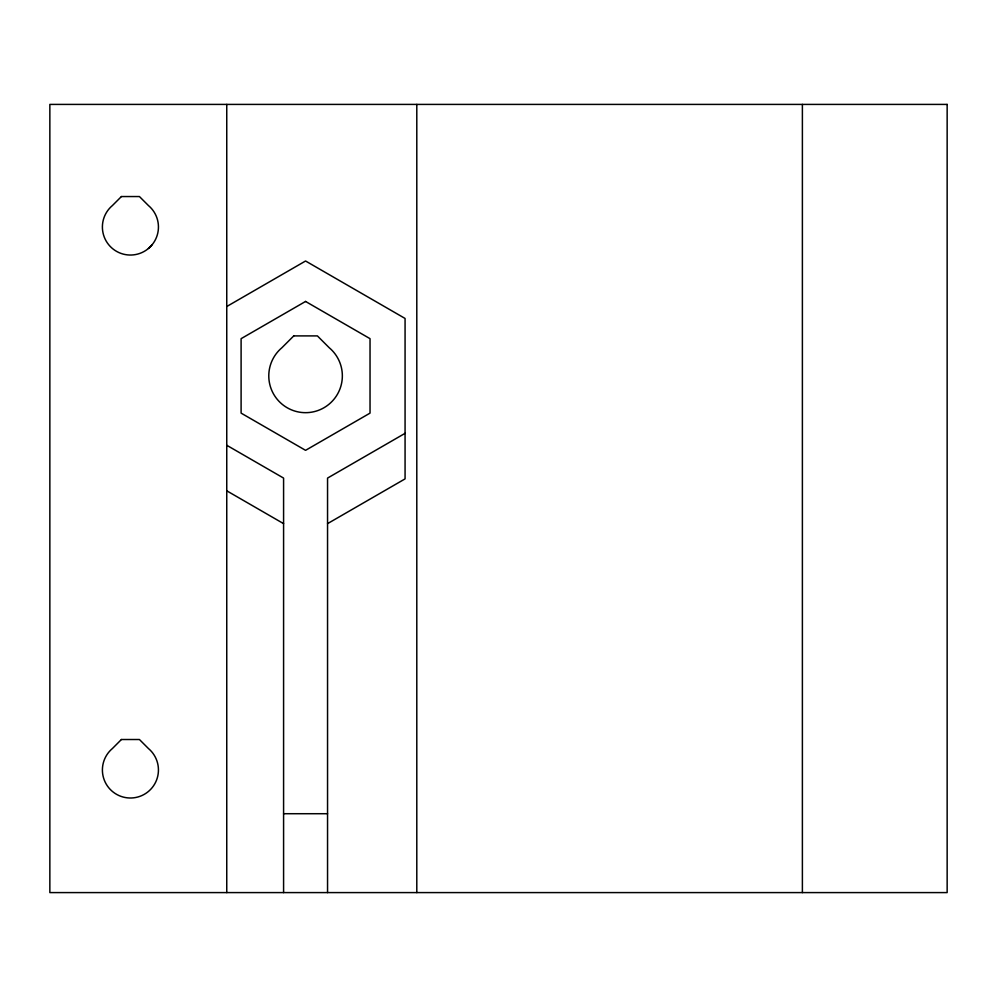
<?xml version="1.0" encoding="UTF-8"?>
<svg xmlns="http://www.w3.org/2000/svg" width="997" height="997" viewBox="0 0 997 997"><rect width="100%" height="100%" fill="white"/><g stroke="black" fill="none" stroke-linecap="round" stroke-linejoin="round"><path stroke-width="1.5" d="M148.428 248.477L151.893 245.025M226.755 306.515L305.568 261.002L405.069 318.454L405.069 478.884L327.552 523.637M405.069 433.334L327.552 478.086L327.552 892.589M283.584 813.714L327.552 813.714M226.755 445.273L283.584 478.086L283.584 892.589M226.755 490.811L283.584 523.637M802.386 104.411L802.386 892.589M416.796 104.411L416.796 892.589M226.755 104.411L226.755 892.589M121.41 196.546L112.412 205.544A28.028 28.028 0 0 0 110.031 246.247A28.028 28.028 0 0 0 150.809 246.247A28.028 28.028 0 0 0 148.428 205.544L139.43 196.546L121.41 196.546M293.754 335.902L281.927 347.716A36.777 36.777 0 0 0 278.811 401.13A36.777 36.777 0 0 0 332.325 401.13A36.777 36.777 0 0 0 329.209 347.716L317.395 335.902L293.754 335.902M121.41 739.512L112.412 748.523A28.028 28.028 0 0 0 110.031 789.213A28.028 28.028 0 0 0 150.809 789.213A28.028 28.028 0 0 0 148.428 748.523L139.43 739.512L121.41 739.512M305.568 301.455L241.1 338.668L241.1 413.119L305.568 450.332L370.037 413.119L370.037 338.668L305.568 301.455M947.15 104.411L49.85 104.411L49.85 892.589L947.15 892.589L947.15 104.411"/></g></svg>
